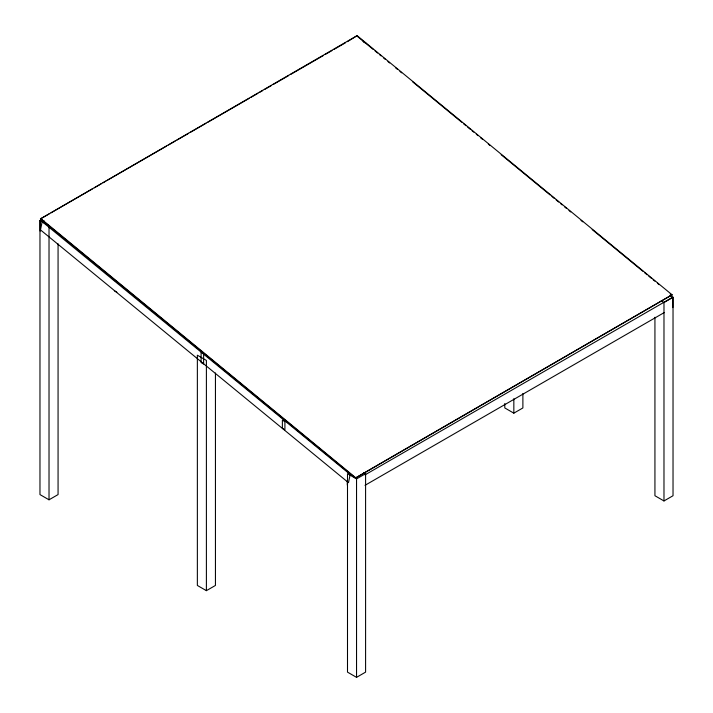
<?xml version="1.0" encoding="UTF-8"?>
<svg xmlns="http://www.w3.org/2000/svg" width="713" height="713" viewBox="0 0 713 713"><rect width="100%" height="100%" fill="white"/><g stroke="black" fill="none" stroke-linecap="round" stroke-linejoin="round"><path stroke-width="1.07" d="M42.174 221.663L40.489 229.898L348.497 482.665L350.172 474.439L42.174 221.663L43.983 220.62M40.454 218.882L357.124 35.65L672.083 294.799L355.422 478.031L40.454 218.882L49.117 213.882M347.409 41.666L357.124 35.65M355.422 478.031L672.083 294.799M51.042 212.768L92.414 188.883M94.339 187.769L101.077 183.883M103.002 182.769L105.889 181.102M107.815 179.988L166.503 146.103M168.428 144.989L175.166 141.103M177.091 139.989L188.642 133.322M190.567 132.217L205.959 123.322M207.884 122.217L249.256 98.323M251.181 97.218L257.919 93.323M259.844 92.218L262.732 90.551M264.657 89.437L271.395 85.551M273.311 84.437L288.712 75.551M290.637 74.437L323.354 55.552M325.28 54.438L332.008 50.552M333.934 49.438L345.484 42.771M58.065 243.81L58.065 494.581L49.019 499.804L39.973 494.581L39.973 220.504L41.782 219.461M356.545 478.904L365.591 473.69L365.591 672.127L356.545 677.35L347.498 672.127L347.498 473.69L356.545 478.904L356.545 677.35M365.003 474.885L672.831 297.161L672.831 307.606M661.272 300.948L663.981 302.517L673.027 297.294L670.122 295.601M365.003 485.33L664.177 312.606M206.396 590.667L206.396 360.421L197.358 355.199L197.358 585.444L206.396 590.667L215.442 585.444L215.442 372.997M504.795 403.496L504.795 407.943L513.841 413.166L522.887 407.943L522.887 393.478M654.935 317.249L654.935 495.731L663.981 500.954L673.027 495.731L673.027 297.294M362.988 41.327L365.698 42.896M363.888 42.094L365.698 43.136M39.973 220.504L49.019 225.727L49.019 499.804M114.338 280.316L116.87 281.778M114.338 290.761L116.87 292.223M363.782 472.639L365.591 473.69M357.026 36.105L373.336 49.527M375.047 50.935L377.623 53.056M379.343 54.464L381.063 55.881M383.63 57.994L385.35 59.411M387.925 61.523L389.637 62.94M395.653 67.887L397.364 69.295M399.94 71.416L401.66 72.824M412.809 82.004L461.73 122.253M463.45 123.67L466.026 125.782M467.737 127.199L470.313 129.311M472.033 130.729L473.744 132.137M476.32 134.258L478.04 135.666M480.615 137.787L482.327 139.204M488.334 144.142L490.054 145.559M501.212 154.739L550.124 194.988M551.844 196.396L554.42 198.517M556.131 199.925L558.707 202.046M560.427 203.455L562.138 204.872M564.714 206.993L566.434 208.401M569.01 210.522L570.721 211.93M581.024 220.406L582.735 221.814M592.182 229.586L642.814 271.243M644.534 272.66L647.101 274.781M648.821 276.189L651.397 278.311M653.108 279.719L654.828 281.136M657.404 283.248L659.124 284.665M670.273 293.845L671.994 295.253M40.552 218.419L355.511 477.567M663.981 302.517L663.981 500.954M513.841 398.701L513.841 413.166M347.302 480.927L347.302 485.107M40.169 220.638L40.169 231.083M203.624 353.603L201.093 352.133L201.093 362.578L203.624 364.04L203.624 353.603M284.906 421.65L282.375 420.189L282.375 428.335L284.906 429.796L284.906 421.65"/></g></svg>
